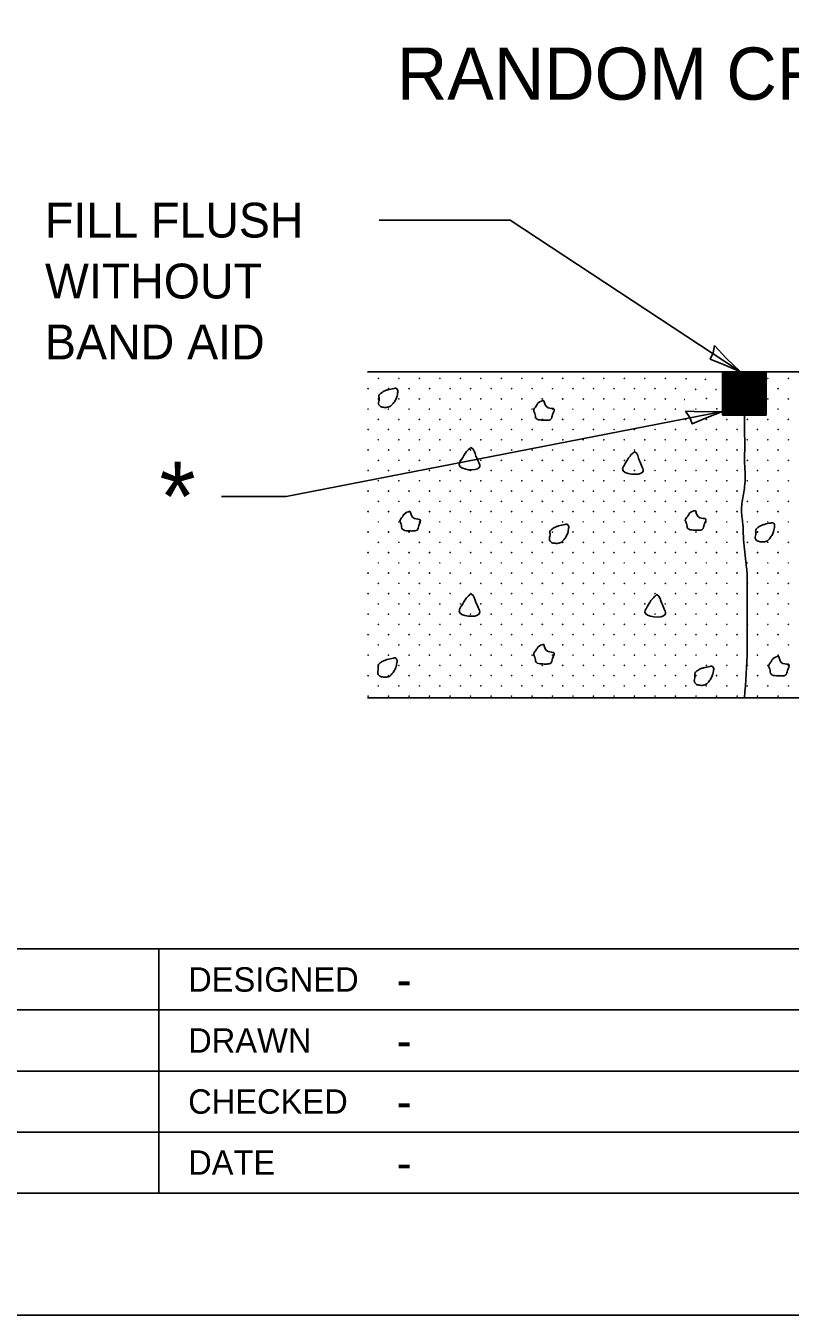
# Model space of a CAD drawing. Extents: x 99582 to 100262, y 99899 to 100604.
# Drawn here: x 99734.3 to 99796.9, y 99899.4 to 100005 of the extents above; entities that cross this region are included whole.
import ezdxf

# ---------------------------------------------------------------- set-up
doc = ezdxf.new("R2010")
doc.units = 0
for name, color, linetype in [('Level 11', 7, 'Continuous'), ('Level 29', 7, 'Continuous'), ('Level 55', 7, 'Continuous'), ('Sheets_50 Reference Boundary', 7, 'Continuous'), ('Sheets_General Details', 7, 'Continuous'), ('Sheets_Printer Plotting Border', 7, 'Continuous')]:
    doc.layers.add(name, color=color, linetype=linetype)

msp = doc.modelspace()

# ---------------------------------------------------------------- linework, layer by layer
at = {"layer": 'Level 11'}
for points in [[(99764.45, 99975.3), (99763.93, 99975.19), (99763.69, 99975.11), (99763.39, 99974.93), (99763.21, 99974.73), (99763.23, 99974.46), (99763.17, 99974.06), (99763.28, 99973.88), (99763.56, 99973.77), (99763.89, 99973.76), (99764.16, 99973.85), (99764.38, 99974.08), (99764.57, 99974.36), (99764.7, 99974.71), (99764.74, 99974.93), (99764.74, 99975.18), (99764.59, 99975.33), (99764.47, 99975.31)], [(99776.73, 99974.32), (99776.24, 99974.09), (99776.09, 99973.86), (99775.89, 99973.51), (99775.98, 99973.25), (99776.09, 99972.85), (99776.54, 99972.71), (99776.96, 99972.7), (99777.3, 99972.78), (99777.43, 99973.16), (99777.56, 99973.6), (99777.07, 99973.73), (99776.73, 99974.3)], [(99770.74, 99970.47), (99770.39, 99970.13), (99769.97, 99969.48), (99769.78, 99969.08), (99771.43, 99968.83), (99771.16, 99969.75), (99770.79, 99970.45), (99770.73, 99970.48)], [(99784.13, 99970.1), (99783.78, 99969.77), (99783.36, 99969.11), (99783.17, 99968.71), (99784.82, 99968.47), (99784.55, 99969.39), (99784.19, 99970.09), (99784.12, 99970.12)], [(99765.77, 99965.25), (99765.28, 99965.02), (99765.13, 99964.79), (99764.93, 99964.44), (99765.03, 99964.18), (99765.13, 99963.78), (99765.58, 99963.64), (99766, 99963.63), (99766.34, 99963.71), (99766.47, 99964.09), (99766.6, 99964.53), (99766.11, 99964.66), (99765.77, 99965.23)], [(99789.15, 99965.31), (99788.66, 99965.08), (99788.51, 99964.85), (99788.31, 99964.5), (99788.41, 99964.24), (99788.51, 99963.84), (99788.96, 99963.7), (99789.38, 99963.69), (99789.72, 99963.77), (99789.85, 99964.15), (99789.99, 99964.59), (99789.49, 99964.72), (99789.15, 99965.29)], [(99778.46, 99964.15), (99777.93, 99964.05), (99777.69, 99963.96), (99777.39, 99963.79), (99777.22, 99963.59), (99777.23, 99963.32), (99777.18, 99962.91), (99777.28, 99962.74), (99777.57, 99962.63), (99777.89, 99962.62), (99778.16, 99962.71), (99778.38, 99962.94), (99778.57, 99963.22), (99778.7, 99963.57), (99778.74, 99963.79), (99778.74, 99964.04), (99778.59, 99964.18), (99778.48, 99964.17)], [(99795.32, 99964.28), (99794.79, 99964.17), (99794.56, 99964.09), (99794.25, 99963.91), (99794.08, 99963.71), (99794.09, 99963.44), (99794.04, 99963.03), (99794.15, 99962.86), (99794.43, 99962.75), (99794.76, 99962.74), (99795.03, 99962.83), (99795.25, 99963.06), (99795.44, 99963.34), (99795.57, 99963.69), (99795.61, 99963.91), (99795.61, 99964.16), (99795.46, 99964.31), (99795.34, 99964.29)], [(99770.74, 99958.47), (99770.39, 99958.14), (99769.97, 99957.49), (99769.78, 99957.08), (99771.43, 99956.84), (99771.16, 99957.76), (99770.79, 99958.46), (99770.73, 99958.49)], [(99785.96, 99958.41), (99785.61, 99958.08), (99785.19, 99957.42), (99785, 99957.02), (99786.65, 99956.78), (99786.38, 99957.7), (99786.01, 99958.4), (99785.95, 99958.43)], [(99776.73, 99954.35), (99776.24, 99954.12), (99776.09, 99953.89), (99775.89, 99953.54), (99775.98, 99953.28), (99776.09, 99952.88), (99776.54, 99952.74), (99776.96, 99952.73), (99777.3, 99952.81), (99777.43, 99953.19), (99777.56, 99953.63), (99777.07, 99953.76), (99776.73, 99954.33)], [(99764.39, 99953.2), (99763.87, 99953.09), (99763.63, 99953.01), (99763.32, 99952.83), (99763.15, 99952.63), (99763.16, 99952.36), (99763.11, 99951.96), (99763.22, 99951.78), (99763.5, 99951.67), (99763.83, 99951.66), (99764.1, 99951.75), (99764.32, 99951.98), (99764.51, 99952.26), (99764.64, 99952.61), (99764.68, 99952.83), (99764.68, 99953.08), (99764.53, 99953.23), (99764.41, 99953.21)], [(99795.97, 99953.38), (99795.48, 99953.15), (99795.33, 99952.92), (99795.13, 99952.56), (99795.23, 99952.31), (99795.33, 99951.91), (99795.78, 99951.77), (99796.2, 99951.76), (99796.54, 99951.84), (99796.67, 99952.21), (99796.81, 99952.66), (99796.31, 99952.78), (99795.97, 99953.35)], [(99790.33, 99952.53), (99789.8, 99952.42), (99789.56, 99952.34), (99789.26, 99952.16), (99789.09, 99951.96), (99789.1, 99951.69), (99789.05, 99951.29), (99789.16, 99951.11), (99789.44, 99951), (99789.77, 99950.99), (99790.03, 99951.08), (99790.25, 99951.31), (99790.44, 99951.59), (99790.57, 99951.94), (99790.62, 99952.16), (99790.62, 99952.41), (99790.47, 99952.56), (99790.35, 99952.54)]]:
    msp.add_spline(points, degree=3, dxfattribs=at)
at = {"layer": 'Level 29'}
for p, q in [((99762.27, 99976.68), (99821.65, 99976.68)), ((99791.36, 99973.11), (99791.36, 99976.68)), ((99791.36, 99976.56), (99794.93, 99976.56)), ((99791.36, 99976.44), (99794.93, 99976.44)), ((99791.36, 99976.32), (99794.93, 99976.32)), ((99791.36, 99976.2), (99794.93, 99976.2)), ((99791.36, 99976.08), (99794.93, 99976.08)), ((99794.93, 99973.11), (99794.93, 99976.68)), ((99791.36, 99975.96), (99794.93, 99975.96)), ((99791.36, 99975.85), (99794.93, 99975.85)), ((99791.36, 99975.73), (99794.93, 99975.73)), ((99791.36, 99975.61), (99794.93, 99975.61)), ((99791.36, 99975.49), (99794.93, 99975.49)), ((99791.36, 99975.37), (99794.93, 99975.37)), ((99791.36, 99975.25), (99794.93, 99975.25)), ((99791.36, 99975.13), (99794.93, 99975.13)), ((99791.36, 99975.01), (99794.93, 99975.01)), ((99791.36, 99974.9), (99794.93, 99974.9)), ((99791.36, 99974.78), (99794.93, 99974.78)), ((99791.36, 99974.66), (99794.93, 99974.66)), ((99791.36, 99974.54), (99794.93, 99974.54)), ((99791.36, 99974.42), (99794.93, 99974.42)), ((99791.36, 99974.3), (99794.93, 99974.3)), ((99791.36, 99974.18), (99794.93, 99974.18)), ((99791.36, 99974.06), (99794.93, 99974.06)), ((99791.36, 99973.95), (99794.93, 99973.95)), ((99791.36, 99973.83), (99794.93, 99973.83)), ((99791.36, 99973.71), (99794.93, 99973.71)), ((99791.36, 99973.59), (99794.93, 99973.59)), ((99791.36, 99973.47), (99794.93, 99973.47)), ((99791.36, 99973.35), (99794.93, 99973.35)), ((99791.36, 99973.23), (99794.93, 99973.23)), ((99791.36, 99973.11), (99794.93, 99973.11)), ((99762.27, 99949.96), (99821.65, 99949.96))]:
    msp.add_line(p, q, dxfattribs=at)
for centre in [(99763.16, 99976.13), (99764.84, 99976.13), (99766.52, 99976.13), (99768.2, 99976.13), (99769.88, 99976.13), (99771.56, 99976.13), (99773.24, 99976.13), (99774.92, 99976.13), (99776.59, 99976.13), (99778.27, 99976.13), (99779.95, 99976.13), (99781.63, 99976.13), (99783.31, 99976.13), (99784.99, 99976.13), (99786.67, 99976.13), (99788.38, 99976.1), (99789.95, 99976.05), (99795.07, 99976.13), (99796.75, 99976.13), (99762.32, 99975.29), (99764, 99975.29), (99765.68, 99975.29), (99767.36, 99975.29), (99769.04, 99975.29), (99770.72, 99975.29), (99772.4, 99975.29), (99774.08, 99975.29), (99775.76, 99975.29), (99777.43, 99975.29), (99779.11, 99975.29), (99780.79, 99975.29), (99782.47, 99975.29), (99784.15, 99975.29), (99785.83, 99975.29), (99787.51, 99975.29), (99789.16, 99975.24), (99790.83, 99975.22), (99795.91, 99975.29), (99763.16, 99974.45), (99764.84, 99974.45), (99766.52, 99974.45), (99768.2, 99974.45), (99769.88, 99974.45), (99771.56, 99974.45), (99773.24, 99974.45), (99774.92, 99974.45), (99776.59, 99974.45), (99778.27, 99974.45), (99779.95, 99974.45), (99781.63, 99974.45), (99783.31, 99974.45), (99784.99, 99974.45), (99786.67, 99974.45), (99788.26, 99974.4), (99790.04, 99974.48), (99795.07, 99974.45), (99796.75, 99974.45), (99762.32, 99973.61), (99764, 99973.61), (99765.68, 99973.61), (99767.36, 99973.61), (99769.04, 99973.61), (99770.72, 99973.61), (99772.4, 99973.61), (99774.08, 99973.61), (99775.76, 99973.61), (99777.43, 99973.61), (99779.11, 99973.61), (99780.79, 99973.61), (99782.47, 99973.61), (99784.15, 99973.61), (99785.83, 99973.61), (99787.51, 99973.61), (99789.18, 99973.61), (99790.89, 99973.64), (99795.91, 99973.61), (99762.32, 99971.94), (99763.16, 99972.77), (99764, 99971.94), (99764.84, 99972.77), (99765.68, 99971.94), (99766.52, 99972.77), (99767.36, 99971.94), (99768.2, 99972.77), (99769.04, 99971.94), (99769.88, 99972.77), (99770.72, 99971.94), (99771.56, 99972.77), (99772.4, 99971.94), (99773.24, 99972.77), (99774.08, 99971.94), (99774.92, 99972.77), (99775.76, 99971.94), (99776.59, 99972.77), (99777.43, 99971.94), (99778.27, 99972.77), (99779.11, 99971.94), (99779.95, 99972.77), (99780.79, 99971.94), (99781.63, 99972.77), (99782.47, 99971.94), (99783.31, 99972.77), (99784.15, 99971.94), (99784.99, 99972.77), (99785.83, 99971.94), (99786.67, 99972.77), (99787.51, 99971.94), (99788.35, 99972.77), (99789.19, 99971.94), (99790.03, 99972.77), (99790.87, 99971.94), (99791.71, 99972.77), (99792.55, 99971.94), (99793.39, 99972.77), (99794.23, 99971.94), (99795.07, 99972.77), (99795.91, 99971.94), (99796.75, 99972.77), (99763.16, 99971.1), (99764.84, 99971.1), (99766.52, 99971.1), (99768.2, 99971.1), (99769.88, 99971.1), (99771.56, 99971.1), (99773.24, 99971.1), (99774.92, 99971.1), (99776.59, 99971.1), (99778.27, 99971.1), (99779.95, 99971.1), (99781.63, 99971.1), (99783.31, 99971.1), (99784.99, 99971.1), (99786.67, 99971.1), (99788.35, 99971.1), (99790.03, 99971.1), (99791.71, 99971.1), (99793.39, 99971.1), (99795.07, 99971.1), (99796.75, 99971.1), (99762.32, 99970.26), (99764, 99970.26), (99765.68, 99970.26), (99767.36, 99970.26), (99769.04, 99970.26), (99770.72, 99970.26), (99772.4, 99970.26), (99774.08, 99970.26), (99775.76, 99970.26), (99777.43, 99970.26), (99779.11, 99970.26), (99780.79, 99970.26), (99782.47, 99970.26), (99784.15, 99970.26), (99785.83, 99970.26), (99787.51, 99970.26), (99789.19, 99970.26), (99790.87, 99970.26), (99792.55, 99970.26), (99794.23, 99970.26), (99795.91, 99970.26), (99763.16, 99969.42), (99764.84, 99969.42), (99766.52, 99969.42), (99768.2, 99969.42), (99769.88, 99969.42), (99771.56, 99969.42), (99773.24, 99969.42), (99774.92, 99969.42), (99776.59, 99969.42), (99778.27, 99969.42), (99779.95, 99969.42), (99781.63, 99969.42), (99783.31, 99969.42), (99784.99, 99969.42), (99786.67, 99969.42), (99788.35, 99969.42), (99790.03, 99969.42), (99791.71, 99969.42), (99793.39, 99969.42), (99795.07, 99969.42), (99796.75, 99969.42), (99762.32, 99968.58), (99763.16, 99967.74), (99764, 99968.58), (99764.84, 99967.74), (99765.68, 99968.58), (99766.52, 99967.74), (99767.36, 99968.58), (99768.2, 99967.74), (99769.04, 99968.58), (99769.88, 99967.74), (99770.72, 99968.58), (99771.56, 99967.74), (99772.4, 99968.58), (99773.24, 99967.74), (99774.08, 99968.58), (99774.92, 99967.74), (99775.76, 99968.58), (99776.59, 99967.74), (99777.43, 99968.58), (99778.27, 99967.74), (99779.11, 99968.58), (99779.95, 99967.74), (99780.79, 99968.58), (99781.63, 99967.74), (99782.47, 99968.58), (99783.31, 99967.74), (99784.15, 99968.58), (99784.99, 99967.74), (99785.83, 99968.58), (99786.67, 99967.74), (99787.51, 99968.58), (99788.35, 99967.74), (99789.19, 99968.58), (99790.03, 99967.74), (99790.87, 99968.58), (99791.71, 99967.74), (99792.55, 99968.58), (99793.39, 99967.74), (99794.23, 99968.58), (99795.07, 99967.74), (99795.91, 99968.58), (99796.75, 99967.74), (99762.32, 99966.9), (99764, 99966.9), (99765.68, 99966.9), (99767.36, 99966.9), (99769.04, 99966.9), (99770.72, 99966.9), (99772.4, 99966.9), (99774.08, 99966.9), (99775.76, 99966.9), (99777.43, 99966.9), (99779.11, 99966.9), (99780.79, 99966.9), (99782.47, 99966.9), (99784.15, 99966.9), (99785.83, 99966.9), (99787.51, 99966.9), (99789.19, 99966.9), (99790.87, 99966.9), (99792.55, 99966.9), (99794.23, 99966.9), (99795.91, 99966.9), (99763.16, 99966.06), (99764.84, 99966.06), (99766.52, 99966.06), (99768.2, 99966.06), (99769.88, 99966.06), (99771.56, 99966.06), (99773.24, 99966.06), (99774.92, 99966.06), (99776.59, 99966.06), (99778.27, 99966.06), (99779.95, 99966.06), (99781.63, 99966.06), (99783.31, 99966.06), (99784.99, 99966.06), (99786.67, 99966.06), (99788.35, 99966.06), (99790.03, 99966.06), (99791.71, 99966.06), (99793.39, 99966.06), (99795.07, 99966.06), (99796.75, 99966.06), (99762.32, 99965.22), (99764, 99965.22), (99765.68, 99965.22), (99767.36, 99965.22), (99769.04, 99965.22), (99770.72, 99965.22), (99772.4, 99965.22), (99774.08, 99965.22), (99775.76, 99965.22), (99777.43, 99965.22), (99779.11, 99965.22), (99780.79, 99965.22), (99782.47, 99965.22), (99784.15, 99965.22), (99785.83, 99965.22), (99787.51, 99965.22), (99789.19, 99965.22), (99790.87, 99965.22), (99792.55, 99965.22), (99794.23, 99965.22), (99795.91, 99965.22), (99762.32, 99963.54), (99763.16, 99964.38), (99764, 99963.54), (99764.84, 99964.38), (99765.68, 99963.54), (99766.52, 99964.38), (99767.36, 99963.54), (99768.2, 99964.38), (99769.04, 99963.54), (99769.88, 99964.38), (99770.72, 99963.54), (99771.56, 99964.38), (99772.4, 99963.54), (99773.24, 99964.38), (99774.08, 99963.54), (99774.92, 99964.38), (99775.76, 99963.54), (99776.59, 99964.38), (99777.43, 99963.54), (99778.27, 99964.38), (99779.11, 99963.54), (99779.95, 99964.38), (99780.79, 99963.54), (99781.63, 99964.38), (99782.47, 99963.54), (99783.31, 99964.38), (99784.15, 99963.54), (99784.99, 99964.38), (99785.83, 99963.54), (99786.67, 99964.38), (99787.51, 99963.54), (99788.35, 99964.38), (99789.19, 99963.54), (99790.03, 99964.38), (99790.87, 99963.54), (99791.71, 99964.38), (99792.55, 99963.54), (99793.39, 99964.38), (99794.23, 99963.54), (99795.07, 99964.38), (99795.91, 99963.54), (99796.75, 99964.38), (99763.16, 99962.7), (99764.84, 99962.7), (99766.52, 99962.7), (99768.2, 99962.7), (99769.88, 99962.7), (99771.56, 99962.7), (99773.24, 99962.7), (99774.92, 99962.7), (99776.59, 99962.7), (99778.27, 99962.7), (99779.95, 99962.7), (99781.63, 99962.7), (99783.31, 99962.7), (99784.99, 99962.7), (99786.67, 99962.7), (99788.35, 99962.7), (99790.03, 99962.7), (99791.71, 99962.7), (99793.39, 99962.7), (99795.07, 99962.7), (99796.75, 99962.7), (99762.32, 99961.86), (99764, 99961.86), (99765.68, 99961.86), (99767.36, 99961.86), (99769.04, 99961.86), (99770.72, 99961.86), (99772.4, 99961.86), (99774.08, 99961.86), (99775.76, 99961.86), (99777.43, 99961.86), (99779.11, 99961.86), (99780.79, 99961.86), (99782.47, 99961.86), (99784.15, 99961.86), (99785.83, 99961.86), (99787.51, 99961.86), (99789.19, 99961.86), (99790.87, 99961.86), (99792.55, 99961.86), (99794.23, 99961.86), (99795.91, 99961.86), (99762.32, 99960.18), (99763.16, 99961.02), (99764, 99960.18), (99764.84, 99961.02), (99765.68, 99960.18), (99766.52, 99961.02), (99767.36, 99960.18), (99768.2, 99961.02), (99769.04, 99960.18), (99769.88, 99961.02), (99770.72, 99960.18), (99771.56, 99961.02), (99772.4, 99960.18), (99773.24, 99961.02), (99774.08, 99960.18), (99774.92, 99961.02), (99775.76, 99960.18), (99776.59, 99961.02), (99777.43, 99960.18), (99778.27, 99961.02), (99779.11, 99960.18), (99779.95, 99961.02), (99780.79, 99960.18), (99781.63, 99961.02), (99782.47, 99960.18), (99783.31, 99961.02), (99784.15, 99960.18), (99784.99, 99961.02), (99785.83, 99960.18), (99786.67, 99961.02), (99787.51, 99960.18), (99788.35, 99961.02), (99789.19, 99960.18), (99790.03, 99961.02), (99790.87, 99960.18), (99791.71, 99961.02), (99792.55, 99960.18), (99793.39, 99961.02), (99794.23, 99960.18), (99795.07, 99961.02), (99795.91, 99960.18), (99796.75, 99961.02), (99763.16, 99959.34), (99764.84, 99959.34), (99766.52, 99959.34), (99768.2, 99959.34), (99769.88, 99959.34), (99771.56, 99959.34), (99773.24, 99959.34), (99774.92, 99959.34), (99776.59, 99959.34), (99778.27, 99959.34), (99779.95, 99959.34), (99781.63, 99959.34), (99783.31, 99959.34), (99784.99, 99959.34), (99786.67, 99959.34), (99788.35, 99959.34), (99790.03, 99959.34), (99791.71, 99959.34), (99793.39, 99959.34), (99795.07, 99959.34), (99796.75, 99959.34), (99762.32, 99958.5), (99764, 99958.5), (99765.68, 99958.5), (99767.36, 99958.5), (99769.04, 99958.5), (99770.72, 99958.5), (99772.4, 99958.5), (99774.08, 99958.5), (99775.76, 99958.5), (99777.43, 99958.5), (99779.11, 99958.5), (99780.79, 99958.5), (99782.47, 99958.5), (99784.15, 99958.5), (99785.83, 99958.5), (99787.51, 99958.5), (99789.19, 99958.5), (99790.87, 99958.5), (99792.55, 99958.5), (99794.23, 99958.5), (99795.91, 99958.5), (99763.16, 99957.66), (99764.84, 99957.66), (99766.52, 99957.66), (99768.2, 99957.66), (99769.88, 99957.66), (99771.56, 99957.66), (99773.24, 99957.66), (99774.92, 99957.66), (99776.59, 99957.66), (99778.27, 99957.66), (99779.95, 99957.66), (99781.63, 99957.66), (99783.31, 99957.66), (99784.99, 99957.66), (99786.67, 99957.66), (99788.35, 99957.66), (99790.03, 99957.66), (99791.71, 99957.66), (99793.39, 99957.66), (99795.07, 99957.66), (99796.75, 99957.66), (99762.32, 99956.82), (99763.16, 99955.98), (99764, 99956.82), (99764.84, 99955.98), (99765.68, 99956.82), (99766.52, 99955.98), (99767.36, 99956.82), (99768.2, 99955.98), (99769.04, 99956.82), (99769.88, 99955.98), (99770.72, 99956.82), (99771.56, 99955.98), (99772.4, 99956.82), (99773.24, 99955.98), (99774.08, 99956.82), (99774.92, 99955.98), (99775.76, 99956.82), (99776.59, 99955.98), (99777.43, 99956.82), (99778.27, 99955.98), (99779.11, 99956.82), (99779.95, 99955.98), (99780.79, 99956.82), (99781.63, 99955.98), (99782.47, 99956.82), (99783.31, 99955.98), (99784.15, 99956.82), (99784.99, 99955.98), (99785.83, 99956.82), (99786.67, 99955.98), (99787.51, 99956.82), (99788.35, 99955.98), (99789.19, 99956.82), (99790.03, 99955.98), (99790.87, 99956.82), (99791.71, 99955.98), (99792.55, 99956.82), (99793.39, 99955.98), (99794.23, 99956.82), (99795.07, 99955.98), (99795.91, 99956.82), (99796.75, 99955.98), (99762.32, 99955.14), (99764, 99955.14), (99765.68, 99955.14), (99767.36, 99955.14), (99769.04, 99955.14), (99770.72, 99955.14), (99772.4, 99955.14), (99774.08, 99955.14), (99775.76, 99955.14), (99777.43, 99955.14), (99779.11, 99955.14), (99780.79, 99955.14), (99782.47, 99955.14), (99784.15, 99955.14), (99785.83, 99955.14), (99787.51, 99955.14), (99789.19, 99955.14), (99790.87, 99955.14), (99792.55, 99955.14), (99794.23, 99955.14), (99795.91, 99955.14), (99763.16, 99954.3), (99764.84, 99954.3), (99766.52, 99954.3), (99768.2, 99954.3), (99769.88, 99954.3), (99771.56, 99954.3), (99773.24, 99954.3), (99774.92, 99954.3), (99776.59, 99954.3), (99778.27, 99954.3), (99779.95, 99954.3), (99781.63, 99954.3), (99783.31, 99954.3), (99784.99, 99954.3), (99786.67, 99954.3), (99788.35, 99954.3), (99790.03, 99954.3), (99791.71, 99954.3), (99793.39, 99954.3), (99795.07, 99954.3), (99796.75, 99954.3), (99762.32, 99953.46), (99764, 99953.46), (99765.68, 99953.46), (99767.36, 99953.46), (99769.04, 99953.46), (99770.72, 99953.46), (99772.4, 99953.46), (99774.08, 99953.46), (99775.76, 99953.46), (99777.43, 99953.46), (99779.11, 99953.46), (99780.79, 99953.46), (99782.47, 99953.46), (99784.15, 99953.46), (99785.83, 99953.46), (99787.51, 99953.46), (99789.19, 99953.46), (99790.87, 99953.46), (99792.55, 99953.46), (99794.23, 99953.46), (99795.91, 99953.46), (99762.32, 99951.78), (99763.16, 99952.62), (99764, 99951.78), (99764.84, 99952.62), (99765.68, 99951.78), (99766.52, 99952.62), (99767.36, 99951.78), (99768.2, 99952.62), (99769.04, 99951.78), (99769.88, 99952.62), (99770.72, 99951.78), (99771.56, 99952.62), (99772.4, 99951.78), (99773.24, 99952.62), (99774.08, 99951.78), (99774.92, 99952.62), (99775.76, 99951.78), (99776.59, 99952.62), (99777.43, 99951.78), (99778.27, 99952.62), (99779.11, 99951.78), (99779.95, 99952.62), (99780.79, 99951.78), (99781.63, 99952.62), (99782.47, 99951.78), (99783.31, 99952.62), (99784.15, 99951.78), (99784.99, 99952.62), (99785.83, 99951.78), (99786.67, 99952.62), (99787.51, 99951.78), (99788.35, 99952.62), (99789.19, 99951.78), (99790.03, 99952.62), (99790.87, 99951.78), (99791.71, 99952.62), (99792.55, 99951.78), (99793.39, 99952.62), (99794.23, 99951.78), (99795.07, 99952.62), (99795.91, 99951.78), (99796.75, 99952.62), (99763.16, 99950.94), (99764.84, 99950.94), (99766.52, 99950.94), (99768.2, 99950.94), (99769.88, 99950.94), (99771.56, 99950.94), (99773.24, 99950.94), (99774.92, 99950.94), (99776.59, 99950.94), (99778.27, 99950.94), (99779.95, 99950.94), (99781.63, 99950.94), (99783.31, 99950.94), (99784.99, 99950.94), (99786.67, 99950.94), (99788.35, 99950.94), (99790.03, 99950.94), (99791.71, 99950.94), (99793.39, 99950.94), (99795.07, 99950.94), (99796.75, 99950.94), (99762.32, 99950.1), (99764, 99950.1), (99765.68, 99950.1), (99767.36, 99950.1), (99769.04, 99950.1), (99770.72, 99950.1), (99772.4, 99950.1), (99774.08, 99950.1), (99775.76, 99950.1), (99777.43, 99950.1), (99779.11, 99950.1), (99780.79, 99950.1), (99782.47, 99950.1), (99784.15, 99950.1), (99785.83, 99950.1), (99787.51, 99950.1), (99789.19, 99950.1), (99790.87, 99950.1), (99792.55, 99950.1), (99794.23, 99950.1), (99795.91, 99950.1)]:
    msp.add_circle(centre, 0.0119, dxfattribs=at)
msp.add_spline([(99793.15, 99973.11), (99793.17, 99969.89), (99793.17, 99969.17), (99793.22, 99968.2), (99793.17, 99967.27), (99792.97, 99966.04), (99792.91, 99965.42), (99793.02, 99964.19), (99793.07, 99963.17), (99793.17, 99962.14), (99793.27, 99961.11), (99793.38, 99959.88), (99793.38, 99959.22), (99793.38, 99957.73), (99793.38, 99957.27), (99793.38, 99955.78), (99793.38, 99954.8), (99793.38, 99953.93), (99793.15, 99949.96)], degree=3, dxfattribs=at)
at = {"layer": 'Level 55'}
for p, q in [((99773.97, 99989.09), (99763.24, 99989.09)), ((99792.82, 99976.68), (99773.97, 99989.09)), ((99791.36, 99973.41), (99755.62, 99966.46)), ((99755.62, 99966.46), (99750.3, 99966.46))]:
    msp.add_line(p, q, dxfattribs=at)
for points in [[(99790.69, 99978.83), (99790.58, 99978.22), (99790.35, 99977.71), (99791.44, 99977.28), (99792.82, 99976.68), (99791.66, 99977.79)], [(99788.33, 99973.45), (99788.68, 99972.94), (99788.87, 99972.42), (99789.96, 99972.88), (99791.36, 99973.41), (99789.75, 99973.39)]]:
    msp.add_lwpolyline(points, close=True, dxfattribs=at)
at = {"layer": 'Sheets_50 Reference Boundary'}
msp.add_lwpolyline([(99621.7, 100329.38), (100251.7, 100329.38), (100251.7, 99929.39), (99621.7, 99929.39)], close=True, dxfattribs=at)
at = {"layer": 'Sheets_General Details'}
for p, q in [((99621.7, 99929.39), (100251.7, 99929.39)), ((99745.18, 99929.39), (99745.18, 99909.39)), ((99681.18, 99924.39), (99865.18, 99924.39)), ((99681.18, 99919.39), (99865.18, 99919.39)), ((99681.18, 99914.39), (99865.18, 99914.39)), ((100261.7, 99899.39), (99581.7, 99899.39))]:
    msp.add_line(p, q, dxfattribs=at)
msp.add_lwpolyline([(99621.7, 100329.39), (100251.7, 100329.39), (100251.7, 99909.39), (99621.7, 99909.39)], close=True, dxfattribs=at)
at = {"layer": 'Sheets_Printer Plotting Border'}
msp.add_lwpolyline([(99581.7, 99899.39), (100261.7, 99899.39), (100261.7, 100339.39), (99581.7, 100339.39)], close=True, dxfattribs=at)

# ---------------------------------------------------------------- texts
at = {"layer": 'Level 55'}
for s, height, p in [('RANDOM CRACK', 4.275, (99764.68, 99998.96)), ('FILL FLUSH', 2.85, (99735.85, 99987.67)), ('WITHOUT', 2.85, (99735.85, 99982.68)), ('BAND AID', 2.85, (99735.85, 99977.69)), ('*', 5.7, (99745.23, 99963.61))]:
    msp.add_text(s, height=height, dxfattribs=at).set_placement(p)
at = {"layer": 'Sheets_General Details'}
for s, height, p in [('DESIGNED', 2, (99747.58, 99925.89)), ('-', 2.8, (99764.66, 99925.49)), ('DRAWN', 2, (99747.58, 99920.89)), ('-', 2.8, (99764.66, 99920.49)), ('CHECKED', 2, (99747.58, 99915.89)), ('-', 2.8, (99764.66, 99915.49)), ('DATE', 2, (99747.58, 99910.89)), ('-', 2.8, (99764.66, 99910.49))]:
    msp.add_text(s, height=height, dxfattribs=at).set_placement(p)

doc.saveas('drawing.dxf')
